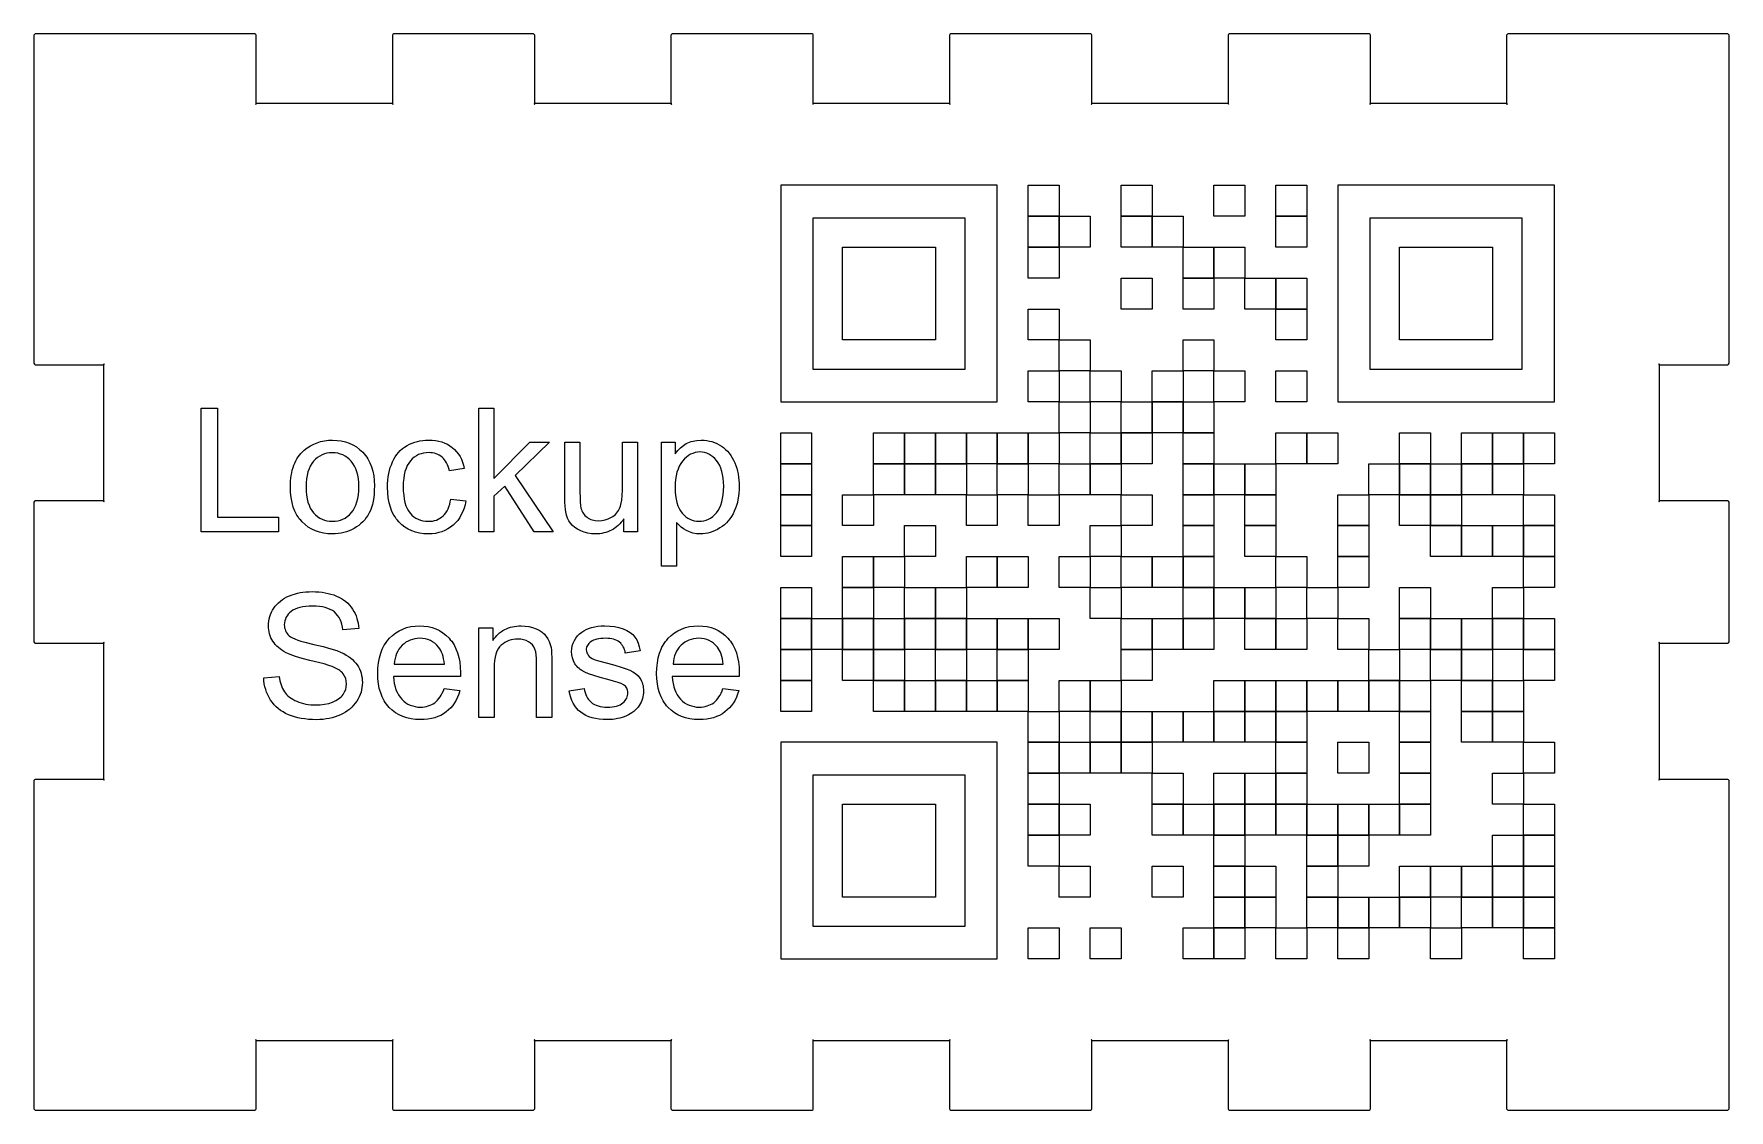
# Model space of a CAD drawing. Extents: x 0 to 365, y 0 to 143.
# Drawn here: x 111.8 to 221.4, y 73.9 to 143.4 of the extents above; entities that cross this region are included whole.
import ezdxf

# ---------------------------------------------------------------- set-up
doc = ezdxf.new("R2010")
doc.units = 0
doc.layers.get('0').update_dxf_attribs({"linetype": 'CONTINUOUS'})
doc.layers.add('IMPORT_-_QR-CODE', color=18, linetype='CONTINUOUS')

msp = doc.modelspace()

# ---------------------------------------------------------------- linework, layer by layer
msp.add_lwpolyline([(116.4, 73.9), (126.07, 73.9), (126.09, 73.9), (126.14, 73.93), (126.17, 73.98), (126.17, 74), (126.17, 78.4), (126.17, 78.41), (126.16, 78.44), (126.14, 78.44), (126.13, 78.41), (126.16, 78.4), (126.17, 78.4), (134.97, 78.4), (134.98, 78.4), (135.02, 78.41), (135.01, 78.44), (134.99, 78.44), (134.97, 78.41), (134.97, 78.4), (134.97, 74), (134.97, 73.98), (135, 73.93), (135.06, 73.9), (135.07, 73.9), (144.07, 73.9), (144.09, 73.9), (144.14, 73.93), (144.17, 73.98), (144.17, 74), (144.17, 78.4), (144.17, 78.41), (144.16, 78.44), (144.14, 78.44), (144.13, 78.41), (144.16, 78.4), (144.17, 78.4), (152.97, 78.4), (152.98, 78.4), (153.02, 78.41), (153.01, 78.44), (152.99, 78.44), (152.97, 78.41), (152.97, 78.4), (152.97, 74), (152.97, 73.98), (153, 73.93), (153.06, 73.9), (153.08, 73.9), (162.07, 73.9), (162.09, 73.9), (162.15, 73.93), (162.17, 73.98), (162.17, 74), (162.17, 78.4), (162.17, 78.41), (162.16, 78.44), (162.14, 78.44), (162.13, 78.41), (162.16, 78.4), (162.17, 78.4), (170.97, 78.4), (170.98, 78.4), (171.02, 78.41), (171.01, 78.44), (170.99, 78.44), (170.97, 78.41), (170.97, 78.4), (170.97, 74), (170.97, 73.98), (171, 73.93), (171.06, 73.9), (171.07, 73.9), (180.08, 73.9), (180.09, 73.9), (180.15, 73.93), (180.17, 73.98), (180.17, 74), (180.17, 78.4), (180.17, 78.41), (180.16, 78.44), (180.14, 78.44), (180.13, 78.41), (180.16, 78.4), (180.17, 78.4), (188.97, 78.4), (188.98, 78.4), (189.02, 78.41), (189.01, 78.44), (188.99, 78.44), (188.97, 78.41), (188.97, 78.4), (188.97, 74), (188.97, 73.98), (189, 73.93), (189.06, 73.9), (189.08, 73.9), (198.07, 73.9), (198.09, 73.9), (198.15, 73.93), (198.17, 73.98), (198.17, 74), (198.17, 78.4), (198.17, 78.41), (198.16, 78.44), (198.14, 78.44), (198.13, 78.41), (198.16, 78.4), (198.17, 78.4), (206.97, 78.4), (206.98, 78.4), (207.02, 78.41), (207.01, 78.44), (206.99, 78.44), (206.97, 78.41), (206.97, 78.4), (206.97, 74), (206.97, 73.98), (207, 73.93), (207.06, 73.9), (207.07, 73.9), (216.75, 73.9), (221.25, 73.9), (221.27, 73.9), (221.32, 73.93), (221.35, 73.98), (221.35, 74), (221.35, 78.5), (221.35, 95.17), (221.35, 95.19), (221.32, 95.25), (221.27, 95.27), (221.25, 95.27), (216.85, 95.27), (216.84, 95.27), (216.81, 95.26), (216.81, 95.24), (216.83, 95.23), (216.85, 95.27), (216.85, 95.27), (216.85, 104.07), (216.85, 104.09), (216.83, 104.12), (216.81, 104.11), (216.81, 104.09), (216.84, 104.07), (216.85, 104.07), (221.25, 104.07), (221.27, 104.07), (221.32, 104.1), (221.35, 104.16), (221.35, 104.17), (221.35, 113.17), (221.35, 113.19), (221.32, 113.25), (221.27, 113.27), (221.25, 113.27), (216.85, 113.27), (216.84, 113.27), (216.81, 113.26), (216.81, 113.24), (216.83, 113.23), (216.85, 113.26), (216.85, 113.27), (216.85, 122.07), (216.85, 122.09), (216.83, 122.12), (216.81, 122.11), (216.81, 122.09), (216.84, 122.07), (216.85, 122.07), (221.25, 122.07), (221.27, 122.07), (221.32, 122.1), (221.35, 122.16), (221.35, 122.17), (221.35, 138.85), (221.35, 143.35), (221.35, 143.37), (221.32, 143.42), (221.27, 143.45), (221.25, 143.45), (216.75, 143.45), (207.07, 143.45), (207.06, 143.45), (207, 143.42), (206.97, 143.37), (206.97, 143.35), (206.97, 138.95), (206.97, 138.94), (206.99, 138.91), (207.01, 138.91), (207.02, 138.94), (206.98, 138.95), (206.97, 138.95), (198.17, 138.95), (198.16, 138.95), (198.13, 138.94), (198.14, 138.91), (198.16, 138.91), (198.17, 138.94), (198.17, 138.95), (198.17, 143.35), (198.17, 143.37), (198.15, 143.42), (198.09, 143.45), (198.07, 143.45), (189.08, 143.45), (189.06, 143.45), (189, 143.42), (188.97, 143.37), (188.97, 143.35), (188.97, 138.95), (188.97, 138.94), (188.99, 138.91), (189.01, 138.91), (189.02, 138.94), (188.98, 138.95), (188.97, 138.95), (180.17, 138.95), (180.16, 138.95), (180.13, 138.94), (180.14, 138.91), (180.16, 138.91), (180.17, 138.94), (180.17, 138.95), (180.17, 143.35), (180.17, 143.37), (180.15, 143.42), (180.09, 143.45), (180.08, 143.45), (171.07, 143.45), (171.06, 143.45), (171, 143.42), (170.97, 143.37), (170.97, 143.35), (170.97, 138.95), (170.97, 138.94), (170.99, 138.91), (171.01, 138.91), (171.02, 138.94), (170.98, 138.95), (170.97, 138.95), (162.17, 138.95), (162.16, 138.95), (162.13, 138.94), (162.14, 138.91), (162.16, 138.91), (162.17, 138.94), (162.17, 138.95), (162.17, 143.35), (162.17, 143.37), (162.15, 143.42), (162.09, 143.45), (162.07, 143.45), (153.08, 143.45), (153.06, 143.45), (153, 143.42), (152.97, 143.37), (152.97, 143.35), (152.97, 138.95), (152.97, 138.94), (152.99, 138.91), (153.01, 138.91), (153.02, 138.94), (152.98, 138.95), (152.97, 138.95), (144.17, 138.95), (144.16, 138.95), (144.13, 138.94), (144.14, 138.91), (144.16, 138.91), (144.17, 138.94), (144.17, 138.95), (144.17, 143.35), (144.17, 143.37), (144.14, 143.42), (144.09, 143.45), (144.07, 143.45), (135.07, 143.45), (135.06, 143.45), (135, 143.42), (134.97, 143.37), (134.97, 143.35), (134.97, 138.95), (134.97, 138.94), (134.99, 138.91), (135.01, 138.91), (135.02, 138.94), (134.98, 138.95), (134.97, 138.95), (126.17, 138.95), (126.16, 138.95), (126.13, 138.94), (126.14, 138.91), (126.16, 138.91), (126.17, 138.94), (126.17, 138.95), (126.17, 143.35), (126.17, 143.37), (126.14, 143.42), (126.09, 143.45), (126.07, 143.45), (116.4, 143.45), (111.9, 143.45), (111.88, 143.45), (111.83, 143.42), (111.8, 143.37), (111.8, 143.35), (111.8, 138.85), (111.8, 122.17), (111.8, 122.16), (111.83, 122.1), (111.88, 122.07), (111.9, 122.07), (116.3, 122.07), (116.31, 122.07), (116.34, 122.09), (116.34, 122.11), (116.31, 122.12), (116.3, 122.09), (116.3, 122.07), (116.3, 113.27), (116.3, 113.26), (116.31, 113.23), (116.34, 113.24), (116.34, 113.26), (116.31, 113.27), (116.3, 113.27), (111.9, 113.27), (111.88, 113.27), (111.83, 113.25), (111.8, 113.19), (111.8, 113.17), (111.8, 104.17), (111.8, 104.16), (111.83, 104.1), (111.88, 104.07), (111.9, 104.07), (116.3, 104.07), (116.31, 104.07), (116.34, 104.09), (116.34, 104.11), (116.31, 104.12), (116.3, 104.09), (116.3, 104.07), (116.3, 95.27), (116.3, 95.27), (116.31, 95.23), (116.34, 95.24), (116.34, 95.26), (116.31, 95.27), (116.3, 95.27), (111.9, 95.27), (111.88, 95.27), (111.83, 95.25), (111.8, 95.19), (111.8, 95.17), (111.8, 78.5), (111.8, 74), (111.8, 73.98), (111.83, 73.93), (111.88, 73.9), (111.9, 73.9)], close=True)
at = {"layer": 'IMPORT_-_QR-CODE'}
for points in [[(171.96, 133.67), (160.06, 133.67), (160.06, 119.67), (174.06, 119.67), (174.06, 133.67)], [(176.06, 133.67), (178.06, 133.67), (178.06, 131.67), (176.06, 131.67)], [(182.06, 133.67), (184.06, 133.67), (184.06, 131.67), (182.06, 131.67)], [(188.06, 133.67), (190.06, 133.67), (190.06, 131.67), (188.06, 131.67)], [(192.06, 133.67), (194.06, 133.67), (194.06, 131.67), (192.06, 131.67)], [(207.96, 133.67), (196.06, 133.67), (196.06, 119.67), (210.06, 119.67), (210.06, 133.67)], [(171.96, 121.77), (162.16, 121.77), (162.16, 131.57), (171.96, 131.57)], [(176.06, 131.67), (178.06, 131.67), (178.06, 129.67), (176.06, 129.67)], [(178.06, 131.67), (180.06, 131.67), (180.06, 129.67), (178.06, 129.67)], [(182.06, 131.67), (184.06, 131.67), (184.06, 129.67), (182.06, 129.67)], [(184.06, 131.67), (186.06, 131.67), (186.06, 129.67), (184.06, 129.67)], [(192.06, 131.67), (194.06, 131.67), (194.06, 129.67), (192.06, 129.67)], [(207.96, 121.77), (198.16, 121.77), (198.16, 131.57), (207.96, 131.57)], [(164.06, 129.67), (170.06, 129.67), (170.06, 123.67), (164.06, 123.67)], [(176.06, 129.67), (178.06, 129.67), (178.06, 127.67), (176.06, 127.67)], [(186.06, 129.67), (188.06, 129.67), (188.06, 127.67), (186.06, 127.67)], [(188.06, 129.67), (190.06, 129.67), (190.06, 127.67), (188.06, 127.67)], [(200.06, 129.67), (206.06, 129.67), (206.06, 123.67), (200.06, 123.67)], [(182.06, 127.67), (184.06, 127.67), (184.06, 125.67), (182.06, 125.67)], [(186.06, 127.67), (188.06, 127.67), (188.06, 125.67), (186.06, 125.67)], [(190.06, 127.67), (192.06, 127.67), (192.06, 125.67), (190.06, 125.67)], [(192.06, 127.67), (194.06, 127.67), (194.06, 125.67), (192.06, 125.67)], [(176.06, 125.67), (178.06, 125.67), (178.06, 123.67), (176.06, 123.67)], [(192.06, 125.67), (194.06, 125.67), (194.06, 123.67), (192.06, 123.67)], [(178.06, 123.67), (180.06, 123.67), (180.06, 121.67), (178.06, 121.67)], [(186.06, 123.67), (188.06, 123.67), (188.06, 121.67), (186.06, 121.67)], [(176.06, 121.67), (178.06, 121.67), (178.06, 119.67), (176.06, 119.67)], [(180.06, 121.67), (182.06, 121.67), (182.06, 119.67), (180.06, 119.67)], [(184.06, 121.67), (186.06, 121.67), (186.06, 119.67), (184.06, 119.67)], [(188.06, 121.67), (190.06, 121.67), (190.06, 119.67), (188.06, 119.67)], [(192.06, 121.67), (194.06, 121.67), (194.06, 119.67), (192.06, 119.67)], [(178.06, 119.67), (180.06, 119.67), (180.06, 117.67), (178.06, 117.67)], [(182.06, 119.67), (184.06, 119.67), (184.06, 117.67), (182.06, 117.67)], [(184.06, 119.67), (186.06, 119.67), (186.06, 117.67), (184.06, 117.67)], [(186.06, 119.67), (188.06, 119.67), (188.06, 117.67), (186.06, 117.67)], [(122.61, 111.27), (122.61, 119.27), (123.67, 119.27), (123.67, 112.21), (127.61, 112.21), (127.61, 111.27)], [(140.55, 111.27), (140.55, 119.27), (141.53, 119.27), (141.53, 114.71), (143.86, 117.06), (145.13, 117.06), (142.91, 114.91), (145.35, 111.27), (144.14, 111.27), (142.23, 114.23), (141.53, 113.57), (141.53, 111.27)], [(160.06, 117.67), (162.06, 117.67), (162.06, 115.67), (160.06, 115.67)], [(166.06, 117.67), (168.06, 117.67), (168.06, 115.67), (166.06, 115.67)], [(168.06, 117.67), (170.06, 117.67), (170.06, 115.67), (168.06, 115.67)], [(170.06, 117.67), (172.06, 117.67), (172.06, 115.67), (170.06, 115.67)], [(172.06, 117.67), (174.06, 117.67), (174.06, 115.67), (172.06, 115.67)], [(174.06, 117.67), (176.06, 117.67), (176.06, 115.67), (174.06, 115.67)], [(176.06, 117.67), (178.06, 117.67), (178.06, 115.67), (176.06, 115.67)], [(180.06, 117.67), (182.06, 117.67), (182.06, 115.67), (180.06, 115.67)], [(182.06, 117.67), (184.06, 117.67), (184.06, 115.67), (182.06, 115.67)], [(186.06, 117.67), (188.06, 117.67), (188.06, 115.67), (186.06, 115.67)], [(192.06, 117.67), (194.06, 117.67), (194.06, 115.67), (192.06, 115.67)], [(194.06, 117.67), (196.06, 117.67), (196.06, 115.67), (194.06, 115.67)], [(200.06, 117.67), (202.06, 117.67), (202.06, 115.67), (200.06, 115.67)], [(204.06, 117.67), (206.06, 117.67), (206.06, 115.67), (204.06, 115.67)], [(206.06, 117.67), (208.06, 117.67), (208.06, 115.67), (206.06, 115.67)], [(208.06, 117.67), (210.06, 117.67), (210.06, 115.67), (208.06, 115.67)], [(128.38, 114.17), (128.39, 114.56), (128.41, 114.74), (128.43, 114.92), (128.46, 115.09), (128.5, 115.26), (128.55, 115.42), (128.6, 115.57), (128.66, 115.71), (128.73, 115.85), (128.8, 115.99), (128.88, 116.11), (128.97, 116.23), (129.06, 116.34), (129.16, 116.45), (129.27, 116.55), (129.46, 116.7), (129.67, 116.83), (129.88, 116.94), (130.1, 117.03), (130.33, 117.11), (130.58, 117.16), (130.83, 117.19), (131.09, 117.2), (131.39, 117.18), (131.66, 117.15), (131.93, 117.09), (132.18, 117), (132.42, 116.89), (132.64, 116.76), (132.85, 116.6), (133.05, 116.41), (133.14, 116.31), (133.23, 116.21), (133.31, 116.1), (133.38, 115.98), (133.51, 115.74), (133.62, 115.48), (133.7, 115.2), (133.76, 114.9), (133.8, 114.58), (133.81, 114.25), (133.8, 113.98), (133.79, 113.72), (133.76, 113.48), (133.72, 113.25), (133.68, 113.04), (133.62, 112.84), (133.55, 112.66), (133.47, 112.49), (133.38, 112.33), (133.28, 112.19), (133.18, 112.05), (133.06, 111.92), (132.93, 111.8), (132.8, 111.69), (132.65, 111.59), (132.49, 111.49), (132.33, 111.41), (132.17, 111.34), (132, 111.28), (131.82, 111.23), (131.65, 111.19), (131.47, 111.16), (131.28, 111.14), (131.09, 111.14), (130.8, 111.15), (130.52, 111.19), (130.25, 111.25), (129.99, 111.33), (129.76, 111.44), (129.53, 111.58), (129.32, 111.74), (129.13, 111.92), (129.04, 112.02), (128.95, 112.12), (128.87, 112.24), (128.8, 112.35), (128.73, 112.47), (128.67, 112.6), (128.56, 112.87), (128.48, 113.16), (128.42, 113.48), (128.39, 113.81)], [(129.39, 114.17), (129.39, 113.9), (129.42, 113.65), (129.45, 113.41), (129.51, 113.19), (129.58, 112.99), (129.66, 112.81), (129.76, 112.65), (129.87, 112.5), (130, 112.37), (130.13, 112.26), (130.27, 112.16), (130.42, 112.08), (130.58, 112.02), (130.74, 111.98), (130.91, 111.95), (131.09, 111.95), (131.27, 111.95), (131.45, 111.98), (131.61, 112.02), (131.76, 112.09), (131.91, 112.16), (132.05, 112.26), (132.19, 112.37), (132.31, 112.5), (132.43, 112.65), (132.52, 112.82), (132.61, 113), (132.68, 113.21), (132.73, 113.43), (132.77, 113.67), (132.79, 113.92), (132.8, 114.2), (132.79, 114.46), (132.77, 114.7), (132.73, 114.93), (132.68, 115.14), (132.61, 115.34), (132.52, 115.52), (132.42, 115.68), (132.31, 115.83), (132.18, 115.96), (132.05, 116.07), (131.91, 116.17), (131.76, 116.24), (131.61, 116.3), (131.44, 116.35), (131.27, 116.37), (131.09, 116.38), (130.91, 116.37), (130.74, 116.35), (130.58, 116.31), (130.42, 116.24), (130.27, 116.17), (130.13, 116.07), (130, 115.96), (129.87, 115.83), (129.76, 115.68), (129.66, 115.52), (129.58, 115.34), (129.51, 115.14), (129.45, 114.92), (129.42, 114.69), (129.39, 114.44)], [(138.74, 113.39), (139.71, 113.27), (139.66, 113.02), (139.6, 112.79), (139.52, 112.58), (139.42, 112.38), (139.32, 112.19), (139.19, 112.01), (139.05, 111.85), (138.9, 111.7), (138.73, 111.57), (138.55, 111.46), (138.36, 111.36), (138.17, 111.28), (137.96, 111.22), (137.75, 111.17), (137.53, 111.15), (137.29, 111.14), (137, 111.15), (136.73, 111.19), (136.47, 111.25), (136.22, 111.33), (135.99, 111.44), (135.77, 111.58), (135.57, 111.73), (135.38, 111.92), (135.29, 112.02), (135.21, 112.12), (135.14, 112.23), (135.06, 112.35), (134.94, 112.59), (134.84, 112.86), (134.76, 113.15), (134.7, 113.46), (134.67, 113.79), (134.66, 114.15), (134.66, 114.38), (134.68, 114.6), (134.7, 114.82), (134.74, 115.03), (134.78, 115.23), (134.83, 115.42), (134.9, 115.61), (134.97, 115.79), (135.05, 115.96), (135.15, 116.12), (135.25, 116.27), (135.36, 116.4), (135.48, 116.53), (135.62, 116.65), (135.76, 116.75), (135.92, 116.84), (136.08, 116.93), (136.24, 117), (136.41, 117.06), (136.58, 117.11), (136.75, 117.15), (136.93, 117.17), (137.11, 117.19), (137.3, 117.2), (137.53, 117.19), (137.75, 117.17), (137.96, 117.13), (138.16, 117.08), (138.35, 117.01), (138.52, 116.93), (138.69, 116.83), (138.84, 116.72), (138.99, 116.59), (139.12, 116.45), (139.23, 116.3), (139.34, 116.14), (139.43, 115.96), (139.5, 115.78), (139.56, 115.58), (139.61, 115.36), (138.66, 115.21), (138.62, 115.36), (138.58, 115.49), (138.53, 115.61), (138.47, 115.73), (138.41, 115.83), (138.34, 115.93), (138.26, 116.02), (138.18, 116.09), (138.09, 116.16), (137.99, 116.22), (137.9, 116.27), (137.79, 116.31), (137.69, 116.35), (137.57, 116.37), (137.46, 116.38), (137.34, 116.39), (137.16, 116.38), (136.98, 116.35), (136.82, 116.31), (136.66, 116.26), (136.52, 116.18), (136.38, 116.09), (136.25, 115.98), (136.13, 115.86), (136.02, 115.71), (135.93, 115.55), (135.85, 115.37), (135.78, 115.17), (135.73, 114.95), (135.7, 114.71), (135.67, 114.45), (135.67, 114.17), (135.67, 113.89), (135.7, 113.63), (135.73, 113.39), (135.78, 113.16), (135.84, 112.96), (135.92, 112.78), (136.01, 112.62), (136.12, 112.48), (136.23, 112.35), (136.36, 112.24), (136.49, 112.15), (136.63, 112.08), (136.78, 112.02), (136.94, 111.98), (137.11, 111.95), (137.28, 111.95), (137.42, 111.95), (137.56, 111.97), (137.69, 112), (137.81, 112.03), (137.93, 112.08), (138.04, 112.15), (138.15, 112.22), (138.25, 112.3), (138.34, 112.4), (138.42, 112.5), (138.5, 112.62), (138.57, 112.75), (138.62, 112.89), (138.67, 113.05), (138.71, 113.21)], [(149.93, 111.27), (149.93, 112.12), (149.85, 112), (149.76, 111.89), (149.66, 111.79), (149.56, 111.69), (149.46, 111.6), (149.36, 111.52), (149.25, 111.45), (149.13, 111.38), (149.02, 111.33), (148.9, 111.28), (148.77, 111.23), (148.64, 111.2), (148.51, 111.17), (148.38, 111.15), (148.24, 111.14), (148.09, 111.14), (147.84, 111.15), (147.6, 111.19), (147.36, 111.25), (147.14, 111.33), (146.93, 111.44), (146.75, 111.56), (146.6, 111.69), (146.48, 111.83), (146.38, 111.99), (146.29, 112.16), (146.22, 112.35), (146.17, 112.56), (146.15, 112.72), (146.13, 112.93), (146.12, 113.18), (146.11, 113.47), (146.11, 117.06), (147.09, 117.06), (147.09, 113.85), (147.1, 113.5), (147.11, 113.21), (147.13, 112.98), (147.15, 112.81), (147.18, 112.72), (147.21, 112.63), (147.25, 112.55), (147.3, 112.47), (147.35, 112.39), (147.41, 112.33), (147.48, 112.26), (147.55, 112.21), (147.62, 112.15), (147.71, 112.11), (147.79, 112.07), (147.88, 112.04), (147.98, 112.02), (148.08, 112), (148.29, 111.98), (148.51, 112), (148.72, 112.04), (148.92, 112.11), (149.12, 112.21), (149.21, 112.27), (149.3, 112.33), (149.38, 112.4), (149.45, 112.48), (149.52, 112.56), (149.57, 112.64), (149.62, 112.73), (149.67, 112.83), (149.71, 112.93), (149.74, 113.04), (149.79, 113.31), (149.82, 113.61), (149.83, 113.96), (149.83, 117.06), (150.81, 117.06), (150.81, 111.27)], [(152.35, 109.05), (152.35, 117.06), (153.24, 117.06), (153.24, 116.31), (153.41, 116.52), (153.58, 116.7), (153.77, 116.85), (153.96, 116.97), (154.06, 117.03), (154.17, 117.07), (154.28, 117.11), (154.4, 117.14), (154.52, 117.16), (154.65, 117.18), (154.93, 117.2), (155.11, 117.19), (155.29, 117.17), (155.46, 117.14), (155.62, 117.1), (155.79, 117.05), (155.94, 116.98), (156.09, 116.9), (156.24, 116.81), (156.37, 116.71), (156.5, 116.6), (156.62, 116.48), (156.73, 116.35), (156.84, 116.21), (156.93, 116.06), (157.02, 115.9), (157.09, 115.74), (157.16, 115.56), (157.22, 115.38), (157.27, 115.2), (157.31, 115.01), (157.34, 114.81), (157.36, 114.62), (157.38, 114.42), (157.38, 114.21), (157.38, 113.99), (157.36, 113.78), (157.34, 113.57), (157.3, 113.37), (157.26, 113.17), (157.2, 112.98), (157.14, 112.79), (157.06, 112.61), (156.98, 112.44), (156.88, 112.27), (156.78, 112.12), (156.67, 111.98), (156.55, 111.85), (156.42, 111.73), (156.28, 111.62), (156.13, 111.52), (155.98, 111.43), (155.83, 111.35), (155.67, 111.29), (155.51, 111.23), (155.35, 111.19), (155.19, 111.16), (155.02, 111.14), (154.85, 111.14), (154.62, 111.15), (154.39, 111.19), (154.17, 111.26), (153.97, 111.35), (153.79, 111.46), (153.62, 111.58), (153.47, 111.72), (153.33, 111.87), (153.33, 109.05)], [(153.24, 114.13), (153.25, 113.86), (153.27, 113.61), (153.3, 113.38), (153.35, 113.16), (153.42, 112.96), (153.49, 112.78), (153.59, 112.62), (153.69, 112.48), (153.81, 112.36), (153.93, 112.25), (154.06, 112.15), (154.19, 112.08), (154.33, 112.02), (154.48, 111.98), (154.63, 111.95), (154.79, 111.95), (154.95, 111.95), (155.1, 111.98), (155.25, 112.02), (155.4, 112.08), (155.53, 112.16), (155.67, 112.26), (155.79, 112.37), (155.91, 112.5), (156.02, 112.65), (156.11, 112.81), (156.19, 113), (156.26, 113.21), (156.31, 113.43), (156.35, 113.67), (156.37, 113.94), (156.38, 114.22), (156.37, 114.48), (156.35, 114.74), (156.31, 114.97), (156.26, 115.18), (156.2, 115.38), (156.12, 115.56), (156.03, 115.73), (155.92, 115.88), (155.8, 116), (155.68, 116.12), (155.55, 116.21), (155.42, 116.29), (155.28, 116.35), (155.14, 116.39), (154.99, 116.42), (154.83, 116.43), (154.68, 116.42), (154.53, 116.39), (154.38, 116.34), (154.24, 116.28), (154.1, 116.2), (153.97, 116.1), (153.85, 115.98), (153.72, 115.84), (153.61, 115.68), (153.51, 115.51), (153.43, 115.32), (153.36, 115.12), (153.31, 114.9), (153.27, 114.66), (153.25, 114.41)], [(160.06, 115.67), (162.06, 115.67), (162.06, 113.67), (160.06, 113.67)], [(166.06, 115.67), (168.06, 115.67), (168.06, 113.67), (166.06, 113.67)], [(168.06, 115.67), (170.06, 115.67), (170.06, 113.67), (168.06, 113.67)], [(170.06, 115.67), (172.06, 115.67), (172.06, 113.67), (170.06, 113.67)], [(174.06, 115.67), (176.06, 115.67), (176.06, 113.67), (174.06, 113.67)], [(178.06, 115.67), (180.06, 115.67), (180.06, 113.67), (178.06, 113.67)], [(180.06, 115.67), (182.06, 115.67), (182.06, 113.67), (180.06, 113.67)], [(186.06, 115.67), (188.06, 115.67), (188.06, 113.67), (186.06, 113.67)], [(188.06, 115.67), (190.06, 115.67), (190.06, 113.67), (188.06, 113.67)], [(190.06, 115.67), (192.06, 115.67), (192.06, 113.67), (190.06, 113.67)], [(198.06, 115.67), (200.06, 115.67), (200.06, 113.67), (198.06, 113.67)], [(200.06, 115.67), (202.06, 115.67), (202.06, 113.67), (200.06, 113.67)], [(202.06, 115.67), (204.06, 115.67), (204.06, 113.67), (202.06, 113.67)], [(204.06, 115.67), (206.06, 115.67), (206.06, 113.67), (204.06, 113.67)], [(206.06, 115.67), (208.06, 115.67), (208.06, 113.67), (206.06, 113.67)], [(160.06, 113.67), (162.06, 113.67), (162.06, 111.67), (160.06, 111.67)], [(164.06, 113.67), (166.06, 113.67), (166.06, 111.67), (164.06, 111.67)], [(172.06, 113.67), (174.06, 113.67), (174.06, 111.67), (172.06, 111.67)], [(176.06, 113.67), (178.06, 113.67), (178.06, 111.67), (176.06, 111.67)], [(182.06, 113.67), (184.06, 113.67), (184.06, 111.67), (182.06, 111.67)], [(186.06, 113.67), (188.06, 113.67), (188.06, 111.67), (186.06, 111.67)], [(190.06, 113.67), (192.06, 113.67), (192.06, 111.67), (190.06, 111.67)], [(196.06, 113.67), (198.06, 113.67), (198.06, 111.67), (196.06, 111.67)], [(200.06, 113.67), (202.06, 113.67), (202.06, 111.67), (200.06, 111.67)], [(202.06, 113.67), (204.06, 113.67), (204.06, 111.67), (202.06, 111.67)], [(208.06, 113.67), (210.06, 113.67), (210.06, 111.67), (208.06, 111.67)], [(160.06, 111.67), (162.06, 111.67), (162.06, 109.67), (160.06, 109.67)], [(168.06, 111.67), (170.06, 111.67), (170.06, 109.67), (168.06, 109.67)], [(180.06, 111.67), (182.06, 111.67), (182.06, 109.67), (180.06, 109.67)], [(186.06, 111.67), (188.06, 111.67), (188.06, 109.67), (186.06, 109.67)], [(190.06, 111.67), (192.06, 111.67), (192.06, 109.67), (190.06, 109.67)], [(196.06, 111.67), (198.06, 111.67), (198.06, 109.67), (196.06, 109.67)], [(202.06, 111.67), (204.06, 111.67), (204.06, 109.67), (202.06, 109.67)], [(204.06, 111.67), (206.06, 111.67), (206.06, 109.67), (204.06, 109.67)], [(206.06, 111.67), (208.06, 111.67), (208.06, 109.67), (206.06, 109.67)], [(208.06, 111.67), (210.06, 111.67), (210.06, 109.67), (208.06, 109.67)], [(164.06, 109.67), (166.06, 109.67), (166.06, 107.67), (164.06, 107.67)], [(166.06, 109.67), (168.06, 109.67), (168.06, 107.67), (166.06, 107.67)], [(172.06, 109.67), (174.06, 109.67), (174.06, 107.67), (172.06, 107.67)], [(174.06, 109.67), (176.06, 109.67), (176.06, 107.67), (174.06, 107.67)], [(178.06, 109.67), (180.06, 109.67), (180.06, 107.67), (178.06, 107.67)], [(182.06, 109.67), (184.06, 109.67), (184.06, 107.67), (182.06, 107.67)], [(184.06, 109.67), (186.06, 109.67), (186.06, 107.67), (184.06, 107.67)], [(186.06, 109.67), (188.06, 109.67), (188.06, 107.67), (186.06, 107.67)], [(192.06, 109.67), (194.06, 109.67), (194.06, 107.67), (192.06, 107.67)], [(196.06, 109.67), (198.06, 109.67), (198.06, 107.67), (196.06, 107.67)], [(208.06, 109.67), (210.06, 109.67), (210.06, 107.67), (208.06, 107.67)], [(126.66, 101.84), (127.66, 101.93), (127.7, 101.64), (127.77, 101.38), (127.82, 101.26), (127.87, 101.15), (127.93, 101.04), (127.99, 100.94), (128.06, 100.85), (128.13, 100.76), (128.22, 100.67), (128.32, 100.59), (128.42, 100.52), (128.54, 100.45), (128.66, 100.38), (128.79, 100.32), (128.93, 100.26), (129.07, 100.22), (129.22, 100.18), (129.37, 100.14), (129.53, 100.12), (129.69, 100.1), (129.85, 100.09), (130.02, 100.08), (130.31, 100.09), (130.59, 100.13), (130.85, 100.18), (131.09, 100.26), (131.31, 100.36), (131.49, 100.48), (131.58, 100.54), (131.65, 100.61), (131.72, 100.68), (131.78, 100.76), (131.88, 100.92), (131.95, 101.08), (131.99, 101.26), (132.01, 101.44), (131.99, 101.62), (131.95, 101.79), (131.88, 101.95), (131.79, 102.1), (131.73, 102.17), (131.66, 102.23), (131.58, 102.3), (131.5, 102.36), (131.3, 102.47), (131.07, 102.57), (130.86, 102.64), (130.55, 102.73), (129.64, 102.96), (129.13, 103.09), (128.71, 103.22), (128.36, 103.34), (128.22, 103.4), (128.1, 103.46), (127.96, 103.54), (127.83, 103.62), (127.71, 103.71), (127.6, 103.8), (127.5, 103.89), (127.4, 103.99), (127.32, 104.1), (127.24, 104.21), (127.18, 104.32), (127.12, 104.43), (127.07, 104.55), (127.03, 104.68), (127, 104.8), (126.98, 104.93), (126.97, 105.07), (126.96, 105.2), (126.97, 105.35), (126.99, 105.5), (127.01, 105.64), (127.05, 105.79), (127.1, 105.93), (127.16, 106.07), (127.23, 106.2), (127.31, 106.33), (127.4, 106.46), (127.5, 106.58), (127.61, 106.69), (127.73, 106.8), (127.86, 106.89), (128, 106.98), (128.15, 107.06), (128.31, 107.13), (128.48, 107.2), (128.65, 107.25), (128.83, 107.3), (129.01, 107.34), (129.19, 107.37), (129.38, 107.39), (129.58, 107.4), (129.78, 107.41), (130, 107.4), (130.21, 107.39), (130.42, 107.37), (130.62, 107.33), (130.81, 107.29), (131, 107.24), (131.18, 107.19), (131.35, 107.12), (131.51, 107.04), (131.67, 106.96), (131.81, 106.87), (131.95, 106.77), (132.08, 106.66), (132.19, 106.54), (132.3, 106.41), (132.39, 106.28), (132.48, 106.13), (132.56, 105.99), (132.62, 105.84), (132.67, 105.68), (132.72, 105.52), (132.75, 105.36), (132.77, 105.19), (132.79, 105.02), (131.77, 104.94), (131.74, 105.12), (131.71, 105.3), (131.66, 105.46), (131.59, 105.6), (131.52, 105.74), (131.43, 105.87), (131.33, 105.98), (131.22, 106.09), (131.09, 106.18), (130.95, 106.25), (130.8, 106.32), (130.63, 106.38), (130.45, 106.42), (130.26, 106.45), (130.05, 106.47), (129.82, 106.47), (129.59, 106.47), (129.38, 106.45), (129.18, 106.42), (128.99, 106.38), (128.83, 106.34), (128.68, 106.27), (128.54, 106.2), (128.42, 106.12), (128.32, 106.03), (128.23, 105.94), (128.16, 105.84), (128.09, 105.73), (128.05, 105.62), (128.01, 105.51), (127.99, 105.39), (127.98, 105.27), (127.99, 105.17), (128, 105.07), (128.03, 104.97), (128.06, 104.88), (128.11, 104.79), (128.16, 104.71), (128.22, 104.63), (128.3, 104.56), (128.39, 104.49), (128.51, 104.42), (128.66, 104.35), (128.85, 104.28), (129.06, 104.21), (129.31, 104.14), (129.89, 103.99), (130.49, 103.85), (130.98, 103.72), (131.37, 103.6), (131.66, 103.48), (131.83, 103.4), (131.99, 103.31), (132.13, 103.22), (132.27, 103.12), (132.39, 103.01), (132.5, 102.9), (132.6, 102.79), (132.69, 102.67), (132.77, 102.54), (132.84, 102.41), (132.9, 102.27), (132.94, 102.13), (132.98, 101.99), (133.01, 101.84), (133.02, 101.69), (133.03, 101.53), (133.02, 101.37), (133, 101.21), (132.98, 101.06), (132.94, 100.91), (132.88, 100.76), (132.82, 100.61), (132.75, 100.47), (132.66, 100.33), (132.56, 100.19), (132.46, 100.06), (132.34, 99.94), (132.22, 99.82), (132.08, 99.72), (131.93, 99.62), (131.78, 99.53), (131.61, 99.45), (131.44, 99.37), (131.26, 99.31), (131.07, 99.26), (130.88, 99.21), (130.69, 99.18), (130.49, 99.15), (130.28, 99.14), (130.07, 99.13), (129.8, 99.14), (129.55, 99.15), (129.3, 99.18), (129.07, 99.21), (128.85, 99.26), (128.64, 99.31), (128.44, 99.38), (128.25, 99.45), (128.07, 99.53), (127.9, 99.63), (127.74, 99.73), (127.59, 99.85), (127.46, 99.97), (127.33, 100.1), (127.21, 100.25), (127.1, 100.4), (127, 100.56), (126.91, 100.73), (126.84, 100.9), (126.78, 101.08), (126.73, 101.26), (126.69, 101.45), (126.67, 101.64)], [(160.06, 107.67), (162.06, 107.67), (162.06, 105.67), (160.06, 105.67)], [(164.06, 107.67), (166.06, 107.67), (166.06, 105.67), (164.06, 105.67)], [(168.06, 107.67), (170.06, 107.67), (170.06, 105.67), (168.06, 105.67)], [(170.06, 107.67), (172.06, 107.67), (172.06, 105.67), (170.06, 105.67)], [(180.06, 107.67), (182.06, 107.67), (182.06, 105.67), (180.06, 105.67)], [(186.06, 107.67), (188.06, 107.67), (188.06, 105.67), (186.06, 105.67)], [(188.06, 107.67), (190.06, 107.67), (190.06, 105.67), (188.06, 105.67)], [(190.06, 107.67), (192.06, 107.67), (192.06, 105.67), (190.06, 105.67)], [(194.06, 107.67), (196.06, 107.67), (196.06, 105.67), (194.06, 105.67)], [(200.06, 107.67), (202.06, 107.67), (202.06, 105.67), (200.06, 105.67)], [(206.06, 107.67), (208.06, 107.67), (208.06, 105.67), (206.06, 105.67)], [(138.31, 101.14), (139.33, 101.01), (139.26, 100.79), (139.18, 100.59), (139.09, 100.4), (138.99, 100.22), (138.87, 100.05), (138.74, 99.9), (138.6, 99.76), (138.44, 99.63), (138.27, 99.51), (138.09, 99.41), (137.9, 99.33), (137.7, 99.26), (137.49, 99.21), (137.26, 99.17), (137.03, 99.15), (136.78, 99.14), (136.47, 99.15), (136.18, 99.19), (135.9, 99.25), (135.64, 99.33), (135.4, 99.44), (135.17, 99.58), (134.96, 99.74), (134.76, 99.92), (134.67, 100.02), (134.59, 100.13), (134.51, 100.24), (134.44, 100.35), (134.31, 100.6), (134.21, 100.86), (134.12, 101.15), (134.07, 101.45), (134.03, 101.77), (134.02, 102.12), (134.03, 102.47), (134.07, 102.81), (134.13, 103.12), (134.21, 103.42), (134.31, 103.69), (134.38, 103.82), (134.44, 103.94), (134.52, 104.06), (134.6, 104.18), (134.68, 104.28), (134.77, 104.39), (134.97, 104.58), (135.18, 104.74), (135.4, 104.88), (135.64, 104.99), (135.89, 105.08), (136.15, 105.15), (136.43, 105.18), (136.73, 105.2), (137.01, 105.18), (137.28, 105.15), (137.54, 105.08), (137.78, 105), (138.01, 104.89), (138.23, 104.75), (138.43, 104.59), (138.63, 104.4), (138.71, 104.3), (138.8, 104.2), (138.88, 104.09), (138.95, 103.97), (139.07, 103.72), (139.18, 103.45), (139.26, 103.16), (139.32, 102.86), (139.35, 102.53), (139.36, 102.18), (139.36, 101.92), (135.03, 101.92), (135.06, 101.68), (135.09, 101.47), (135.14, 101.26), (135.2, 101.07), (135.27, 100.9), (135.36, 100.74), (135.46, 100.59), (135.57, 100.45), (135.7, 100.33), (135.83, 100.23), (135.97, 100.14), (136.12, 100.07), (136.28, 100.02), (136.44, 99.98), (136.61, 99.95), (136.79, 99.95), (136.92, 99.95), (137.05, 99.96), (137.17, 99.99), (137.29, 100.02), (137.4, 100.06), (137.51, 100.11), (137.61, 100.16), (137.71, 100.23), (137.8, 100.31), (137.89, 100.39), (137.97, 100.49), (138.05, 100.6), (138.12, 100.72), (138.19, 100.85), (138.26, 100.99)], [(140.56, 99.27), (140.56, 105.06), (141.45, 105.06), (141.45, 104.24), (141.53, 104.36), (141.62, 104.46), (141.71, 104.57), (141.8, 104.66), (141.9, 104.74), (142.01, 104.82), (142.11, 104.89), (142.23, 104.96), (142.34, 105.01), (142.47, 105.06), (142.59, 105.1), (142.72, 105.14), (142.86, 105.16), (143, 105.18), (143.14, 105.19), (143.29, 105.2), (143.55, 105.18), (143.79, 105.15), (144.03, 105.09), (144.25, 105.01), (144.46, 104.91), (144.64, 104.79), (144.79, 104.66), (144.85, 104.59), (144.91, 104.51), (145.01, 104.35), (145.1, 104.18), (145.17, 103.99), (145.22, 103.79), (145.24, 103.63), (145.26, 103.41), (145.27, 103.15), (145.27, 102.83), (145.27, 99.27), (144.29, 99.27), (144.29, 102.79), (144.28, 103.08), (144.26, 103.32), (144.23, 103.52), (144.18, 103.69), (144.11, 103.83), (144.02, 103.96), (143.9, 104.07), (143.77, 104.17), (143.62, 104.24), (143.45, 104.3), (143.27, 104.33), (143.08, 104.34), (142.93, 104.34), (142.78, 104.32), (142.64, 104.29), (142.5, 104.24), (142.37, 104.19), (142.24, 104.12), (142.12, 104.04), (142, 103.95), (141.89, 103.84), (141.8, 103.7), (141.72, 103.55), (141.66, 103.37), (141.61, 103.17), (141.57, 102.95), (141.55, 102.7), (141.54, 102.43), (141.54, 99.27)], [(146.39, 101), (147.36, 101.15), (147.38, 101.01), (147.42, 100.88), (147.46, 100.75), (147.51, 100.64), (147.57, 100.53), (147.64, 100.43), (147.72, 100.34), (147.81, 100.26), (147.91, 100.18), (148.02, 100.12), (148.13, 100.07), (148.26, 100.02), (148.4, 99.99), (148.54, 99.97), (148.69, 99.95), (148.86, 99.95), (149.02, 99.95), (149.17, 99.96), (149.32, 99.98), (149.45, 100.01), (149.57, 100.05), (149.68, 100.1), (149.77, 100.16), (149.86, 100.22), (149.94, 100.29), (150, 100.37), (150.06, 100.44), (150.11, 100.52), (150.14, 100.6), (150.17, 100.69), (150.18, 100.78), (150.19, 100.87), (150.18, 100.95), (150.17, 101.03), (150.15, 101.1), (150.12, 101.17), (150.08, 101.23), (150.03, 101.29), (149.97, 101.34), (149.9, 101.39), (149.76, 101.46), (149.55, 101.54), (149.26, 101.63), (148.9, 101.73), (148.4, 101.86), (147.98, 101.98), (147.65, 102.09), (147.4, 102.2), (147.2, 102.31), (147.11, 102.37), (147.03, 102.43), (146.95, 102.51), (146.88, 102.58), (146.82, 102.66), (146.76, 102.75), (146.67, 102.93), (146.6, 103.12), (146.56, 103.32), (146.55, 103.53), (146.56, 103.72), (146.59, 103.9), (146.65, 104.07), (146.73, 104.24), (146.82, 104.4), (146.94, 104.55), (147.06, 104.68), (147.21, 104.79), (147.33, 104.87), (147.48, 104.95), (147.65, 105.02), (147.83, 105.08), (148.04, 105.13), (148.24, 105.17), (148.46, 105.19), (148.68, 105.2), (149.01, 105.18), (149.32, 105.15), (149.61, 105.09), (149.88, 105), (150.12, 104.89), (150.23, 104.83), (150.33, 104.77), (150.42, 104.7), (150.5, 104.63), (150.58, 104.55), (150.64, 104.47), (150.7, 104.38), (150.76, 104.29), (150.85, 104.07), (150.92, 103.84), (150.98, 103.57), (150.02, 103.44), (150, 103.55), (149.97, 103.65), (149.94, 103.75), (149.89, 103.84), (149.84, 103.92), (149.78, 104), (149.72, 104.07), (149.64, 104.14), (149.56, 104.2), (149.47, 104.25), (149.37, 104.29), (149.26, 104.33), (149.15, 104.35), (149.02, 104.37), (148.89, 104.38), (148.75, 104.39), (148.59, 104.38), (148.44, 104.37), (148.3, 104.36), (148.17, 104.33), (148.06, 104.3), (147.96, 104.26), (147.87, 104.22), (147.79, 104.16), (147.72, 104.11), (147.66, 104.05), (147.61, 103.99), (147.57, 103.92), (147.54, 103.85), (147.52, 103.79), (147.5, 103.71), (147.5, 103.64), (147.51, 103.55), (147.53, 103.46), (147.57, 103.38), (147.62, 103.3), (147.69, 103.22), (147.77, 103.15), (147.88, 103.09), (148, 103.03), (148.29, 102.94), (148.86, 102.78), (149.34, 102.65), (149.75, 102.53), (150.07, 102.42), (150.32, 102.33), (150.51, 102.23), (150.68, 102.11), (150.84, 101.97), (150.96, 101.81), (151.02, 101.73), (151.07, 101.63), (151.11, 101.54), (151.14, 101.43), (151.17, 101.33), (151.18, 101.21), (151.19, 101.09), (151.2, 100.97), (151.19, 100.85), (151.18, 100.73), (151.16, 100.61), (151.13, 100.5), (151.09, 100.38), (151.04, 100.27), (150.98, 100.16), (150.91, 100.05), (150.84, 99.94), (150.75, 99.84), (150.66, 99.75), (150.56, 99.66), (150.45, 99.58), (150.34, 99.51), (150.22, 99.44), (150.09, 99.38), (149.95, 99.32), (149.81, 99.27), (149.66, 99.23), (149.51, 99.2), (149.35, 99.17), (149.2, 99.15), (149.03, 99.14), (148.86, 99.14), (148.59, 99.15), (148.33, 99.17), (148.09, 99.2), (147.87, 99.26), (147.66, 99.32), (147.47, 99.4), (147.3, 99.5), (147.14, 99.61), (147, 99.73), (146.87, 99.87), (146.76, 100.02), (146.66, 100.19), (146.57, 100.37), (146.49, 100.57), (146.43, 100.78)], [(156.33, 101.14), (157.35, 101.01), (157.28, 100.79), (157.2, 100.59), (157.11, 100.4), (157.01, 100.22), (156.89, 100.05), (156.76, 99.9), (156.61, 99.76), (156.46, 99.63), (156.29, 99.51), (156.11, 99.41), (155.92, 99.33), (155.72, 99.26), (155.51, 99.21), (155.28, 99.17), (155.05, 99.15), (154.8, 99.14), (154.49, 99.15), (154.2, 99.19), (153.92, 99.25), (153.66, 99.33), (153.42, 99.44), (153.19, 99.58), (152.98, 99.74), (152.78, 99.92), (152.69, 100.02), (152.61, 100.13), (152.53, 100.24), (152.46, 100.35), (152.33, 100.6), (152.23, 100.86), (152.14, 101.15), (152.09, 101.45), (152.05, 101.77), (152.04, 102.12), (152.05, 102.47), (152.09, 102.81), (152.14, 103.12), (152.23, 103.42), (152.33, 103.69), (152.39, 103.82), (152.46, 103.94), (152.54, 104.06), (152.62, 104.18), (152.7, 104.28), (152.79, 104.39), (152.99, 104.58), (153.2, 104.74), (153.42, 104.88), (153.66, 104.99), (153.91, 105.08), (154.17, 105.15), (154.45, 105.18), (154.75, 105.2), (155.03, 105.18), (155.3, 105.15), (155.56, 105.08), (155.8, 105), (156.03, 104.89), (156.25, 104.75), (156.45, 104.59), (156.64, 104.4), (156.73, 104.3), (156.82, 104.2), (156.89, 104.09), (156.97, 103.97), (157.09, 103.72), (157.2, 103.45), (157.28, 103.16), (157.34, 102.86), (157.37, 102.53), (157.38, 102.18), (157.38, 101.92), (153.05, 101.92), (153.07, 101.68), (153.11, 101.47), (153.16, 101.26), (153.22, 101.07), (153.29, 100.9), (153.38, 100.74), (153.48, 100.59), (153.59, 100.45), (153.72, 100.33), (153.85, 100.23), (153.99, 100.14), (154.14, 100.07), (154.29, 100.02), (154.46, 99.98), (154.63, 99.95), (154.81, 99.95), (154.94, 99.95), (155.07, 99.96), (155.19, 99.99), (155.31, 100.02), (155.42, 100.06), (155.53, 100.11), (155.63, 100.16), (155.73, 100.23), (155.82, 100.31), (155.91, 100.39), (155.99, 100.49), (156.07, 100.6), (156.14, 100.72), (156.21, 100.85), (156.28, 100.99)], [(160.06, 105.67), (162.06, 105.67), (162.06, 103.67), (160.06, 103.67)], [(162.06, 105.67), (164.06, 105.67), (164.06, 103.67), (162.06, 103.67)], [(164.06, 105.67), (166.06, 105.67), (166.06, 103.67), (164.06, 103.67)], [(166.06, 105.67), (168.06, 105.67), (168.06, 103.67), (166.06, 103.67)], [(168.06, 105.67), (170.06, 105.67), (170.06, 103.67), (168.06, 103.67)], [(170.06, 105.67), (172.06, 105.67), (172.06, 103.67), (170.06, 103.67)], [(172.06, 105.67), (174.06, 105.67), (174.06, 103.67), (172.06, 103.67)], [(174.06, 105.67), (176.06, 105.67), (176.06, 103.67), (174.06, 103.67)], [(176.06, 105.67), (178.06, 105.67), (178.06, 103.67), (176.06, 103.67)], [(182.06, 105.67), (184.06, 105.67), (184.06, 103.67), (182.06, 103.67)], [(184.06, 105.67), (186.06, 105.67), (186.06, 103.67), (184.06, 103.67)], [(186.06, 105.67), (188.06, 105.67), (188.06, 103.67), (186.06, 103.67)], [(190.06, 105.67), (192.06, 105.67), (192.06, 103.67), (190.06, 103.67)], [(192.06, 105.67), (194.06, 105.67), (194.06, 103.67), (192.06, 103.67)], [(196.06, 105.67), (198.06, 105.67), (198.06, 103.67), (196.06, 103.67)], [(200.06, 105.67), (202.06, 105.67), (202.06, 103.67), (200.06, 103.67)], [(202.06, 105.67), (204.06, 105.67), (204.06, 103.67), (202.06, 103.67)], [(204.06, 105.67), (206.06, 105.67), (206.06, 103.67), (204.06, 103.67)], [(206.06, 105.67), (208.06, 105.67), (208.06, 103.67), (206.06, 103.67)], [(208.06, 105.67), (210.06, 105.67), (210.06, 103.67), (208.06, 103.67)], [(135.09, 102.72), (138.33, 102.72), (138.31, 102.9), (138.28, 103.07), (138.24, 103.22), (138.2, 103.36), (138.15, 103.49), (138.09, 103.61), (138.03, 103.72), (137.95, 103.82), (137.83, 103.95), (137.7, 104.07), (137.56, 104.17), (137.42, 104.25), (137.26, 104.31), (137.09, 104.35), (136.92, 104.38), (136.74, 104.39), (136.57, 104.38), (136.41, 104.36), (136.26, 104.32), (136.11, 104.27), (135.98, 104.21), (135.84, 104.13), (135.72, 104.04), (135.6, 103.94), (135.49, 103.82), (135.39, 103.69), (135.31, 103.55), (135.24, 103.41), (135.18, 103.25), (135.14, 103.08), (135.11, 102.91)], [(153.11, 102.72), (156.34, 102.72), (156.32, 102.9), (156.3, 103.07), (156.26, 103.22), (156.22, 103.36), (156.17, 103.49), (156.11, 103.61), (156.05, 103.72), (155.97, 103.82), (155.85, 103.95), (155.72, 104.07), (155.58, 104.17), (155.43, 104.25), (155.28, 104.31), (155.11, 104.35), (154.94, 104.38), (154.76, 104.39), (154.59, 104.38), (154.43, 104.36), (154.28, 104.32), (154.13, 104.27), (153.99, 104.21), (153.86, 104.13), (153.74, 104.04), (153.62, 103.94), (153.51, 103.82), (153.41, 103.69), (153.33, 103.55), (153.26, 103.41), (153.2, 103.25), (153.16, 103.08), (153.13, 102.91)], [(160.06, 103.67), (162.06, 103.67), (162.06, 101.67), (160.06, 101.67)], [(164.06, 103.67), (166.06, 103.67), (166.06, 101.67), (164.06, 101.67)], [(166.06, 103.67), (168.06, 103.67), (168.06, 101.67), (166.06, 101.67)], [(170.06, 103.67), (172.06, 103.67), (172.06, 101.67), (170.06, 101.67)], [(174.06, 103.67), (176.06, 103.67), (176.06, 101.67), (174.06, 101.67)], [(182.06, 103.67), (184.06, 103.67), (184.06, 101.67), (182.06, 101.67)], [(198.06, 103.67), (200.06, 103.67), (200.06, 101.67), (198.06, 101.67)], [(202.06, 103.67), (204.06, 103.67), (204.06, 101.67), (202.06, 101.67)], [(204.06, 103.67), (206.06, 103.67), (206.06, 101.67), (204.06, 101.67)], [(208.06, 103.67), (210.06, 103.67), (210.06, 101.67), (208.06, 101.67)], [(160.06, 101.67), (162.06, 101.67), (162.06, 99.67), (160.06, 99.67)], [(166.06, 101.67), (168.06, 101.67), (168.06, 99.67), (166.06, 99.67)], [(168.06, 101.67), (170.06, 101.67), (170.06, 99.67), (168.06, 99.67)], [(170.06, 101.67), (172.06, 101.67), (172.06, 99.67), (170.06, 99.67)], [(172.06, 101.67), (174.06, 101.67), (174.06, 99.67), (172.06, 99.67)], [(174.06, 101.67), (176.06, 101.67), (176.06, 99.67), (174.06, 99.67)], [(178.06, 101.67), (180.06, 101.67), (180.06, 99.67), (178.06, 99.67)], [(180.06, 101.67), (182.06, 101.67), (182.06, 99.67), (180.06, 99.67)], [(188.06, 101.67), (190.06, 101.67), (190.06, 99.67), (188.06, 99.67)], [(190.06, 101.67), (192.06, 101.67), (192.06, 99.67), (190.06, 99.67)], [(192.06, 101.67), (194.06, 101.67), (194.06, 99.67), (192.06, 99.67)], [(194.06, 101.67), (196.06, 101.67), (196.06, 99.67), (194.06, 99.67)], [(196.06, 101.67), (198.06, 101.67), (198.06, 99.67), (196.06, 99.67)], [(198.06, 101.67), (200.06, 101.67), (200.06, 99.67), (198.06, 99.67)], [(200.06, 101.67), (202.06, 101.67), (202.06, 99.67), (200.06, 99.67)], [(204.06, 101.67), (206.06, 101.67), (206.06, 99.67), (204.06, 99.67)], [(206.06, 101.67), (208.06, 101.67), (208.06, 99.67), (206.06, 99.67)], [(176.06, 99.67), (178.06, 99.67), (178.06, 97.67), (176.06, 97.67)], [(180.06, 99.67), (182.06, 99.67), (182.06, 97.67), (180.06, 97.67)], [(182.06, 99.67), (184.06, 99.67), (184.06, 97.67), (182.06, 97.67)], [(184.06, 99.67), (186.06, 99.67), (186.06, 97.67), (184.06, 97.67)], [(186.06, 99.67), (188.06, 99.67), (188.06, 97.67), (186.06, 97.67)], [(188.06, 99.67), (190.06, 99.67), (190.06, 97.67), (188.06, 97.67)], [(190.06, 99.67), (192.06, 99.67), (192.06, 97.67), (190.06, 97.67)], [(192.06, 99.67), (194.06, 99.67), (194.06, 97.67), (192.06, 97.67)], [(200.06, 99.67), (202.06, 99.67), (202.06, 97.67), (200.06, 97.67)], [(204.06, 99.67), (206.06, 99.67), (206.06, 97.67), (204.06, 97.67)], [(206.06, 99.67), (208.06, 99.67), (208.06, 97.67), (206.06, 97.67)], [(171.96, 97.67), (160.06, 97.67), (160.06, 83.67), (174.06, 83.67), (174.06, 97.67)], [(176.06, 97.67), (178.06, 97.67), (178.06, 95.67), (176.06, 95.67)], [(178.06, 97.67), (180.06, 97.67), (180.06, 95.67), (178.06, 95.67)], [(180.06, 97.67), (182.06, 97.67), (182.06, 95.67), (180.06, 95.67)], [(182.06, 97.67), (184.06, 97.67), (184.06, 95.67), (182.06, 95.67)], [(192.06, 97.67), (194.06, 97.67), (194.06, 95.67), (192.06, 95.67)], [(196.06, 97.67), (198.06, 97.67), (198.06, 95.67), (196.06, 95.67)], [(200.06, 97.67), (202.06, 97.67), (202.06, 95.67), (200.06, 95.67)], [(208.06, 97.67), (210.06, 97.67), (210.06, 95.67), (208.06, 95.67)], [(171.96, 85.77), (162.16, 85.77), (162.16, 95.57), (171.96, 95.57)], [(176.06, 95.67), (178.06, 95.67), (178.06, 93.67), (176.06, 93.67)], [(184.06, 95.67), (186.06, 95.67), (186.06, 93.67), (184.06, 93.67)], [(188.06, 95.67), (190.06, 95.67), (190.06, 93.67), (188.06, 93.67)], [(190.06, 95.67), (192.06, 95.67), (192.06, 93.67), (190.06, 93.67)], [(192.06, 95.67), (194.06, 95.67), (194.06, 93.67), (192.06, 93.67)], [(200.06, 95.67), (202.06, 95.67), (202.06, 93.67), (200.06, 93.67)], [(206.06, 95.67), (208.06, 95.67), (208.06, 93.67), (206.06, 93.67)], [(164.06, 93.67), (170.06, 93.67), (170.06, 87.67), (164.06, 87.67)], [(176.06, 93.67), (178.06, 93.67), (178.06, 91.67), (176.06, 91.67)], [(178.06, 93.67), (180.06, 93.67), (180.06, 91.67), (178.06, 91.67)], [(184.06, 93.67), (186.06, 93.67), (186.06, 91.67), (184.06, 91.67)], [(186.06, 93.67), (188.06, 93.67), (188.06, 91.67), (186.06, 91.67)], [(188.06, 93.67), (190.06, 93.67), (190.06, 91.67), (188.06, 91.67)], [(190.06, 93.67), (192.06, 93.67), (192.06, 91.67), (190.06, 91.67)], [(192.06, 93.67), (194.06, 93.67), (194.06, 91.67), (192.06, 91.67)], [(194.06, 93.67), (196.06, 93.67), (196.06, 91.67), (194.06, 91.67)], [(196.06, 93.67), (198.06, 93.67), (198.06, 91.67), (196.06, 91.67)], [(198.06, 93.67), (200.06, 93.67), (200.06, 91.67), (198.06, 91.67)], [(200.06, 93.67), (202.06, 93.67), (202.06, 91.67), (200.06, 91.67)], [(208.06, 93.67), (210.06, 93.67), (210.06, 91.67), (208.06, 91.67)], [(176.06, 91.67), (178.06, 91.67), (178.06, 89.67), (176.06, 89.67)], [(188.06, 91.67), (190.06, 91.67), (190.06, 89.67), (188.06, 89.67)], [(194.06, 91.67), (196.06, 91.67), (196.06, 89.67), (194.06, 89.67)], [(196.06, 91.67), (198.06, 91.67), (198.06, 89.67), (196.06, 89.67)], [(206.06, 91.67), (208.06, 91.67), (208.06, 89.67), (206.06, 89.67)], [(208.06, 91.67), (210.06, 91.67), (210.06, 89.67), (208.06, 89.67)], [(178.06, 89.67), (180.06, 89.67), (180.06, 87.67), (178.06, 87.67)], [(184.06, 89.67), (186.06, 89.67), (186.06, 87.67), (184.06, 87.67)], [(188.06, 89.67), (190.06, 89.67), (190.06, 87.67), (188.06, 87.67)], [(190.06, 89.67), (192.06, 89.67), (192.06, 87.67), (190.06, 87.67)], [(194.06, 89.67), (196.06, 89.67), (196.06, 87.67), (194.06, 87.67)], [(200.06, 89.67), (202.06, 89.67), (202.06, 87.67), (200.06, 87.67)], [(202.06, 89.67), (204.06, 89.67), (204.06, 87.67), (202.06, 87.67)], [(204.06, 89.67), (206.06, 89.67), (206.06, 87.67), (204.06, 87.67)], [(206.06, 89.67), (208.06, 89.67), (208.06, 87.67), (206.06, 87.67)], [(208.06, 89.67), (210.06, 89.67), (210.06, 87.67), (208.06, 87.67)], [(188.06, 87.67), (190.06, 87.67), (190.06, 85.67), (188.06, 85.67)], [(190.06, 87.67), (192.06, 87.67), (192.06, 85.67), (190.06, 85.67)], [(194.06, 87.67), (196.06, 87.67), (196.06, 85.67), (194.06, 85.67)], [(196.06, 87.67), (198.06, 87.67), (198.06, 85.67), (196.06, 85.67)], [(198.06, 87.67), (200.06, 87.67), (200.06, 85.67), (198.06, 85.67)], [(200.06, 87.67), (202.06, 87.67), (202.06, 85.67), (200.06, 85.67)], [(204.06, 87.67), (206.06, 87.67), (206.06, 85.67), (204.06, 85.67)], [(206.06, 87.67), (208.06, 87.67), (208.06, 85.67), (206.06, 85.67)], [(208.06, 87.67), (210.06, 87.67), (210.06, 85.67), (208.06, 85.67)], [(176.06, 85.67), (178.06, 85.67), (178.06, 83.67), (176.06, 83.67)], [(180.06, 85.67), (182.06, 85.67), (182.06, 83.67), (180.06, 83.67)], [(186.06, 85.67), (188.06, 85.67), (188.06, 83.67), (186.06, 83.67)], [(188.06, 85.67), (190.06, 85.67), (190.06, 83.67), (188.06, 83.67)], [(192.06, 85.67), (194.06, 85.67), (194.06, 83.67), (192.06, 83.67)], [(196.06, 85.67), (198.06, 85.67), (198.06, 83.67), (196.06, 83.67)], [(202.06, 85.67), (204.06, 85.67), (204.06, 83.67), (202.06, 83.67)], [(208.06, 85.67), (210.06, 85.67), (210.06, 83.67), (208.06, 83.67)]]:
    msp.add_lwpolyline(points, close=True, dxfattribs=at)

doc.saveas('drawing.dxf')
